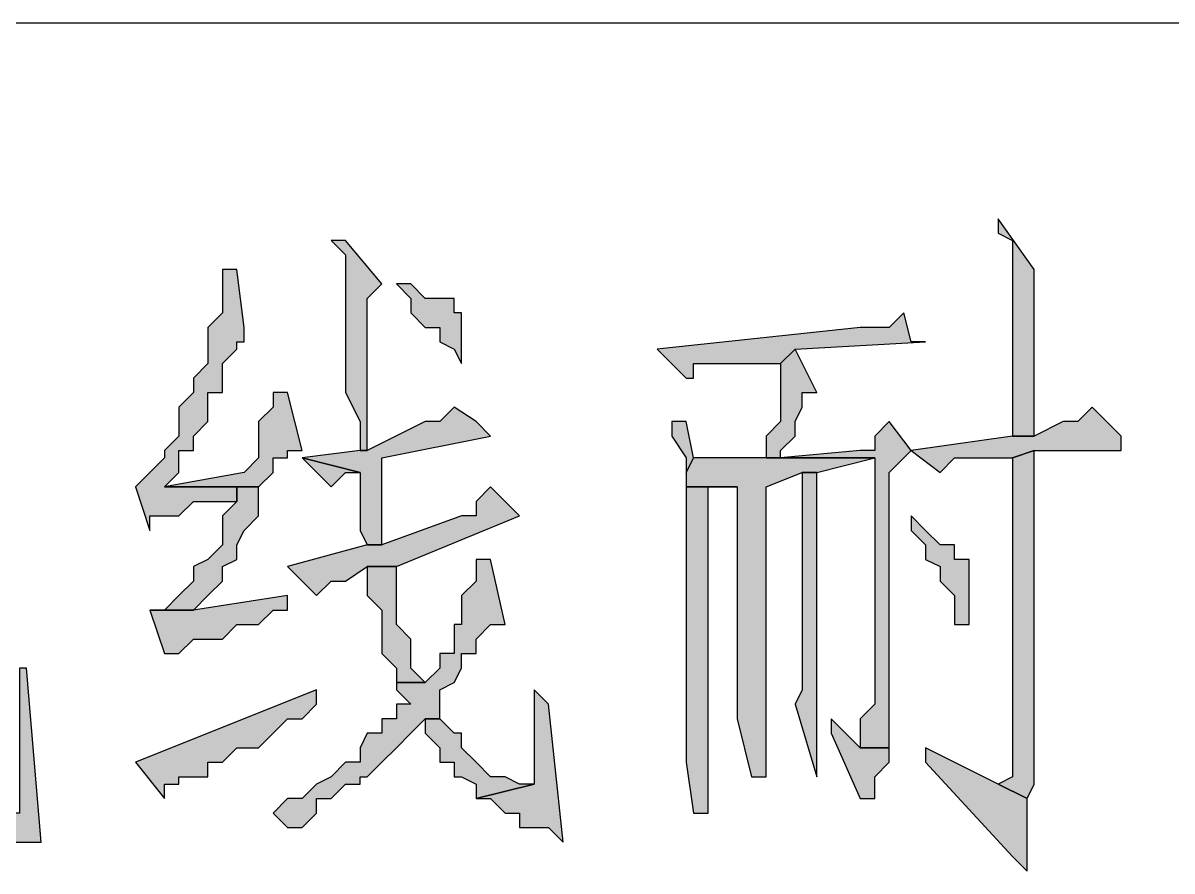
# Model space of a CAD drawing. Extents: x 457 to 4918, y -67 to 391.
# Drawn here: x 3611.43 to 3618.59, y 94.66 to 99.94 of the extents above; entities that cross this region are included whole.
import ezdxf

# ---------------------------------------------------------------- set-up
doc = ezdxf.new("R2010")
doc.units = 0
doc.header["$LTSCALE"] = 40
doc.header["$MEASUREMENT"] = 0
doc.layers.add('at_Entity', color=7, linetype='CONTINUOUS')
doc.layers.add('at_Solid', color=7, linetype='CONTINUOUS')

msp = doc.modelspace()

# ---------------------------------------------------------------- hatches: boundary and pattern name
at = {"layer": 'at_Solid'}
for points in [[(3617.51, 98.7234), (3617.51, 98.633), (3617.6004, 98.5878), (3617.6004, 97.3674), (3617.736, 97.3674), (3617.736, 98.407)], [(3613.4418, 98.5878), (3613.3514, 98.5878), (3613.4418, 98.4974), (3613.4418, 97.6386), (3613.5322, 97.4578), (3613.5322, 97.277), (3613.5774, 97.277), (3613.5774, 98.2262), (3613.6679, 98.3166)], [(3612.7638, 98.407), (3612.6734, 98.407), (3612.6734, 98.3166), (3612.6734, 98.1358), (3612.583, 98.0454), (3612.583, 97.8194), (3612.4926, 97.729), (3612.4926, 97.6386), (3612.4022, 97.5482), (3612.4022, 97.3674), (3612.3118, 97.277), (3612.3118, 97.2318), (3612.2214, 97.1414), (3612.131, 97.0509), (3612.2214, 96.7797), (3612.2214, 96.8701), (3612.3118, 96.8701), (3612.4022, 96.8701), (3612.4926, 96.9605), (3612.7638, 96.9605), (3612.7638, 97.0509), (3612.8994, 97.0509), (3612.3118, 97.0509), (3612.4022, 97.1414), (3612.4022, 97.277), (3612.4926, 97.277), (3612.4926, 97.3674), (3612.583, 97.4578), (3612.583, 97.6386), (3612.6734, 97.6386), (3612.6734, 97.8194), (3612.7638, 97.9098), (3612.7638, 97.955), (3612.809, 97.955), (3612.809, 98.0454)], [(3613.7583, 98.3166), (3613.8487, 98.2262), (3613.8487, 98.1358), (3613.9391, 98.0454), (3614.0295, 98.0454), (3614.0295, 97.955), (3614.1199, 97.9098), (3614.1651, 97.8194), (3614.1651, 98.1358), (3614.1199, 98.1358), (3614.1199, 98.2262), (3614.0295, 98.2262), (3613.9391, 98.2262), (3613.8487, 98.3166)], [(3616.9224, 98.1358), (3616.832, 98.0454), (3616.6512, 98.0454), (3615.3855, 97.9098), (3615.5663, 97.729), (3615.6115, 97.729), (3615.6115, 97.8194), (3616.1539, 97.8194), (3616.2443, 97.9098), (3617.058, 97.955), (3616.9676, 97.955)], [(3616.2443, 97.9098), (3616.1539, 97.8194), (3616.1539, 97.4578), (3616.0635, 97.3674), (3616.0635, 97.2318), (3616.1539, 97.2318), (3616.1539, 97.277), (3616.2443, 97.3674), (3616.2443, 97.4578), (3616.2895, 97.5482), (3616.2895, 97.6386), (3616.3799, 97.6386)], [(3613.0802, 97.6386), (3612.9898, 97.6386), (3612.9898, 97.5482), (3612.8994, 97.4578), (3612.8994, 97.2318), (3612.809, 97.1414), (3612.3118, 97.0509), (3612.8994, 97.0509), (3612.9898, 97.1414), (3612.9898, 97.2318), (3613.0802, 97.2318), (3613.0802, 97.277), (3613.1706, 97.277)], [(3614.1199, 97.5482), (3614.0295, 97.4578), (3613.9391, 97.4578), (3613.5774, 97.277), (3613.5322, 97.277), (3613.1706, 97.2318), (3613.5322, 97.1414), (3613.5322, 96.7797), (3613.5774, 96.6893), (3613.6679, 96.6893), (3613.6679, 96.7797), (3613.6679, 97.2318), (3614.3459, 97.3674), (3614.2555, 97.4578)], [(3618.0976, 97.5482), (3618.0072, 97.4578), (3617.9168, 97.4578), (3617.736, 97.3674), (3617.6004, 97.3674), (3616.9676, 97.277), (3617.1484, 97.1414), (3617.2388, 97.2318), (3617.6004, 97.2318), (3617.736, 97.277), (3618.2784, 97.277), (3618.2784, 97.3674)], [(3615.5663, 97.4578), (3615.4759, 97.4578), (3615.4759, 97.3674), (3615.5663, 97.2318), (3615.5663, 97.1414), (3615.6115, 97.2318)], [(3616.832, 97.4578), (3616.7416, 97.3674), (3616.7416, 97.277), (3616.6512, 97.277), (3616.1539, 97.2318), (3616.0635, 97.2318), (3616.7416, 97.2318), (3616.7416, 95.6949), (3616.6512, 95.6045), (3616.6512, 95.4237), (3616.832, 95.4237), (3616.832, 97.1414), (3616.9224, 97.2318), (3616.9676, 97.277)], [(3613.1706, 97.2318), (3613.3514, 97.0509), (3613.4418, 97.1414), (3613.5322, 97.1414)], [(3616.0635, 97.2318), (3615.6115, 97.2318), (3615.5663, 97.1414), (3615.5663, 97.0509), (3615.8827, 97.0509), (3615.8827, 95.6045), (3615.9731, 95.2429), (3616.0635, 95.2429), (3616.0635, 97.0509), (3616.2895, 97.1414), (3616.3799, 97.1414), (3616.7416, 97.2318)], [(3617.736, 97.277), (3617.6004, 97.2318), (3617.6004, 95.2429), (3617.51, 95.1977), (3617.6908, 95.1073), (3617.736, 95.1977)], [(3616.3799, 97.1414), (3616.2895, 97.1414), (3616.2895, 96.9605), (3616.2895, 95.7853), (3616.2443, 95.6949), (3616.3799, 95.2429)], [(3612.8994, 97.0509), (3612.7638, 97.0509), (3612.7638, 96.9605), (3612.6734, 96.8701), (3612.6734, 96.6893), (3612.583, 96.5989), (3612.4926, 96.5537), (3612.4926, 96.4633), (3612.4022, 96.3729), (3612.3118, 96.2825), (3612.2214, 96.2825), (3612.4926, 96.2825), (3612.583, 96.3729), (3612.6734, 96.4633), (3612.6734, 96.5537), (3612.7638, 96.5989), (3612.7638, 96.6893), (3612.809, 96.7797), (3612.8994, 96.8701)], [(3614.3459, 97.0509), (3614.2555, 96.9605), (3614.2555, 96.8701), (3614.1651, 96.8701), (3613.6679, 96.6893), (3613.5774, 96.6893), (3613.0802, 96.5537), (3613.261, 96.3729), (3613.3514, 96.4633), (3613.4418, 96.4633), (3613.5774, 96.5537), (3613.7583, 96.5537), (3614.5267, 96.8701)], [(3615.5663, 97.0509), (3615.5663, 95.3333), (3615.6115, 95.0169), (3615.7019, 95.0169), (3615.7019, 95.1073), (3615.7019, 97.0509), (3615.8827, 97.0509)], [(3616.9676, 96.8701), (3616.9676, 96.7797), (3617.058, 96.6893), (3617.058, 96.5989), (3617.1484, 96.5537), (3617.1484, 96.4633), (3617.2388, 96.3729), (3617.2388, 96.1921), (3617.3292, 96.1921), (3617.3292, 96.5989), (3617.2388, 96.5989), (3617.2388, 96.6893), (3617.1484, 96.6893), (3617.058, 96.7797)], [(3614.3459, 96.5989), (3614.2555, 96.5989), (3614.2555, 96.5537), (3614.2555, 96.4633), (3614.1651, 96.3729), (3614.1651, 96.1921), (3614.1199, 96.1921), (3614.1199, 96.0113), (3614.0295, 96.0113), (3614.0295, 95.9209), (3613.9391, 95.8305), (3613.7583, 95.8305), (3613.7583, 95.7853), (3613.8487, 95.6949), (3613.7583, 95.6949), (3613.7583, 95.6045), (3613.6679, 95.6045), (3613.6679, 95.5141), (3613.5774, 95.5141), (3613.5322, 95.4237), (3613.5322, 95.3333), (3613.4418, 95.3333), (3613.3514, 95.2429), (3613.261, 95.1977), (3613.1706, 95.1073), (3613.0802, 95.1073), (3612.9898, 95.0169), (3613.0802, 94.9265), (3613.1706, 94.9265), (3613.261, 95.0169), (3613.261, 95.1073), (3613.3514, 95.1073), (3613.4418, 95.1977), (3613.5322, 95.1977), (3613.5322, 95.2429), (3613.5774, 95.2429), (3613.6679, 95.3333), (3613.7583, 95.4237), (3613.8487, 95.5141), (3613.9391, 95.6045), (3614.0295, 95.6045), (3614.0295, 95.6949), (3614.0295, 95.7853), (3614.1199, 95.8305), (3614.1651, 95.9209), (3614.1651, 96.0113), (3614.2555, 96.0113), (3614.2555, 96.1017), (3614.3459, 96.1921), (3614.4363, 96.1921)], [(3613.7583, 96.5537), (3613.5774, 96.5537), (3613.5774, 96.4633), (3613.5774, 96.3729), (3613.6679, 96.2825), (3613.6679, 96.0113), (3613.7583, 95.9209), (3613.7583, 95.8305), (3613.9391, 95.8305), (3613.8487, 95.9209), (3613.8487, 96.1017), (3613.7583, 96.1921)], [(3613.0802, 96.3729), (3612.4926, 96.2825), (3612.2214, 96.2825), (3612.3118, 96.0113), (3612.4022, 96.0113), (3612.4926, 96.1017), (3612.6734, 96.1017), (3612.7638, 96.1921), (3612.8994, 96.1921), (3612.9898, 96.2825), (3613.0802, 96.2825)], [(3611.453, 95.9209), (3611.4078, 95.9209), (3611.4078, 95.0169), (3610.0065, 95.0169), (3610.0065, 94.9265), (3610.0969, 94.9265), (3610.0969, 94.8361), (3611.5434, 94.8361)], [(3613.261, 95.7853), (3612.131, 95.3333), (3612.3118, 95.1073), (3612.3118, 95.1977), (3612.4022, 95.1977), (3612.4022, 95.2429), (3612.4926, 95.2429), (3612.583, 95.2429), (3612.583, 95.3333), (3612.6734, 95.3333), (3612.7638, 95.4237), (3612.8994, 95.4237), (3612.9898, 95.5141), (3613.0802, 95.6045), (3613.1706, 95.6045), (3613.261, 95.6949)], [(3614.6171, 95.7853), (3614.6171, 95.1977), (3614.2555, 95.1073), (3614.3459, 95.1073), (3614.4363, 95.0169), (3614.5267, 95.0169), (3614.5267, 94.9265), (3614.7075, 94.9265), (3614.7979, 94.8361), (3614.7075, 95.6949)], [(3614.0295, 95.6045), (3613.9391, 95.6045), (3613.9391, 95.5141), (3614.0295, 95.4237), (3614.0295, 95.3333), (3614.1199, 95.3333), (3614.1199, 95.2429), (3614.1651, 95.2429), (3614.2555, 95.1977), (3614.2555, 95.1073), (3614.6171, 95.1977), (3614.5267, 95.1977), (3614.4363, 95.2429), (3614.3459, 95.2429), (3614.2555, 95.3333), (3614.1651, 95.4237), (3614.1651, 95.5141), (3614.1199, 95.5141)], [(3616.4704, 95.6045), (3616.4704, 95.5141), (3616.6512, 95.1073), (3616.7416, 95.1073), (3616.7416, 95.1977), (3616.7416, 95.2429), (3616.832, 95.3333), (3616.832, 95.4237), (3616.6512, 95.4237)], [(3617.058, 95.4237), (3617.058, 95.3333), (3617.6004, 94.7457), (3617.6908, 94.6553), (3617.6908, 95.1073), (3617.51, 95.1977)]]:
    msp.add_hatch(color=0, dxfattribs=at).paths.add_polyline_path(points)

# ---------------------------------------------------------------- linework, layer by layer
at = {"layer": 'at_Entity', "color": 0, "lineweight": 20}
for p, q in [((3617.51, 98.7234), (3617.51, 98.633)), ((3617.736, 98.407), (3617.51, 98.7234)), ((3613.4418, 98.5878), (3613.3514, 98.5878)), ((3613.3514, 98.5878), (3613.4418, 98.4974)), ((3613.6679, 98.3166), (3613.4418, 98.5878)), ((3617.51, 98.633), (3617.6004, 98.5878)), ((3617.6004, 98.5878), (3617.6004, 97.3674)), ((3613.4418, 98.4974), (3613.4418, 97.6386)), ((3612.7638, 98.407), (3612.6734, 98.407)), ((3612.6734, 98.407), (3612.6734, 98.3166)), ((3612.809, 98.0454), (3612.7638, 98.407)), ((3617.736, 97.3674), (3617.736, 98.407)), ((3612.6734, 98.3166), (3612.6734, 98.1358)), ((3613.5774, 98.2262), (3613.6679, 98.3166)), ((3613.7583, 98.3166), (3613.8487, 98.2262)), ((3613.8487, 98.3166), (3613.7583, 98.3166)), ((3613.9391, 98.2262), (3613.8487, 98.3166)), ((3613.5774, 97.277), (3613.5774, 98.2262)), ((3613.8487, 98.2262), (3613.8487, 98.1358)), ((3614.0295, 98.2262), (3613.9391, 98.2262)), ((3614.1199, 98.2262), (3614.0295, 98.2262)), ((3614.1199, 98.1358), (3614.1199, 98.2262)), ((3612.6734, 98.1358), (3612.583, 98.0454)), ((3613.8487, 98.1358), (3613.9391, 98.0454)), ((3614.1651, 98.1358), (3614.1199, 98.1358)), ((3614.1651, 97.8194), (3614.1651, 98.1358)), ((3616.9224, 98.1358), (3616.832, 98.0454)), ((3616.9676, 97.955), (3616.9224, 98.1358)), ((3612.583, 98.0454), (3612.583, 97.8194)), ((3612.809, 97.955), (3612.809, 98.0454)), ((3613.9391, 98.0454), (3614.0295, 98.0454)), ((3614.0295, 98.0454), (3614.0295, 97.955)), ((3616.6512, 98.0454), (3615.3855, 97.9098)), ((3616.832, 98.0454), (3616.6512, 98.0454)), ((3612.7638, 97.9098), (3612.7638, 97.955)), ((3612.7638, 97.955), (3612.809, 97.955)), ((3614.0295, 97.955), (3614.1199, 97.9098)), ((3616.2443, 97.9098), (3617.058, 97.955)), ((3617.058, 97.955), (3616.9676, 97.955)), ((3612.6734, 97.8194), (3612.7638, 97.9098)), ((3614.1199, 97.9098), (3614.1651, 97.8194)), ((3615.3855, 97.9098), (3615.5663, 97.729)), ((3616.2443, 97.9098), (3616.1539, 97.8194)), ((3616.1539, 97.8194), (3616.2443, 97.9098)), ((3616.3799, 97.6386), (3616.2443, 97.9098)), ((3612.583, 97.8194), (3612.4926, 97.729)), ((3612.6734, 97.6386), (3612.6734, 97.8194)), ((3615.6115, 97.729), (3615.6115, 97.8194)), ((3615.6115, 97.8194), (3616.1539, 97.8194)), ((3616.1539, 97.8194), (3616.1539, 97.4578)), ((3612.4926, 97.729), (3612.4926, 97.6386)), ((3615.5663, 97.729), (3615.6115, 97.729)), ((3612.4926, 97.6386), (3612.4022, 97.5482)), ((3612.583, 97.4578), (3612.583, 97.6386)), ((3612.583, 97.6386), (3612.6734, 97.6386)), ((3613.0802, 97.6386), (3612.9898, 97.6386)), ((3612.9898, 97.6386), (3612.9898, 97.5482)), ((3613.1706, 97.277), (3613.0802, 97.6386)), ((3613.4418, 97.6386), (3613.5322, 97.4578)), ((3616.2895, 97.5482), (3616.2895, 97.6386)), ((3616.2895, 97.6386), (3616.3799, 97.6386)), ((3612.4022, 97.5482), (3612.4022, 97.3674)), ((3612.9898, 97.5482), (3612.8994, 97.4578)), ((3614.1199, 97.5482), (3614.0295, 97.4578)), ((3614.2555, 97.4578), (3614.1199, 97.5482)), ((3616.2443, 97.4578), (3616.2895, 97.5482)), ((3618.0976, 97.5482), (3618.0072, 97.4578)), ((3618.2784, 97.3674), (3618.0976, 97.5482)), ((3612.4926, 97.3674), (3612.583, 97.4578)), ((3612.8994, 97.4578), (3612.8994, 97.2318)), ((3613.5322, 97.4578), (3613.5322, 97.277)), ((3613.9391, 97.4578), (3613.5774, 97.277)), ((3614.0295, 97.4578), (3613.9391, 97.4578)), ((3614.3459, 97.3674), (3614.2555, 97.4578)), ((3615.5663, 97.4578), (3615.4759, 97.4578)), ((3615.4759, 97.4578), (3615.4759, 97.3674)), ((3615.6115, 97.2318), (3615.5663, 97.4578)), ((3616.1539, 97.4578), (3616.0635, 97.3674)), ((3616.2443, 97.3674), (3616.2443, 97.4578)), ((3616.832, 97.4578), (3616.7416, 97.3674)), ((3616.9676, 97.277), (3616.832, 97.4578)), ((3617.9168, 97.4578), (3617.736, 97.3674)), ((3618.0072, 97.4578), (3617.9168, 97.4578)), ((3612.4022, 97.3674), (3612.3118, 97.277)), ((3612.4926, 97.277), (3612.4926, 97.3674)), ((3613.6679, 97.2318), (3614.3459, 97.3674)), ((3615.4759, 97.3674), (3615.5663, 97.2318)), ((3616.0635, 97.3674), (3616.0635, 97.2318)), ((3616.1539, 97.277), (3616.2443, 97.3674)), ((3616.7416, 97.3674), (3616.7416, 97.277)), ((3617.6004, 97.3674), (3616.9676, 97.277)), ((3617.736, 97.3674), (3617.6004, 97.3674)), ((3617.6004, 97.3674), (3617.736, 97.3674)), ((3618.2784, 97.277), (3618.2784, 97.3674)), ((3612.3118, 97.2318), (3612.2214, 97.1414)), ((3612.3118, 97.277), (3612.3118, 97.2318)), ((3612.4022, 97.1414), (3612.4022, 97.277)), ((3612.4022, 97.277), (3612.4926, 97.277)), ((3612.8994, 97.2318), (3612.809, 97.1414)), ((3612.9898, 97.1414), (3612.9898, 97.2318)), ((3612.9898, 97.2318), (3613.0802, 97.2318)), ((3613.0802, 97.2318), (3613.0802, 97.277)), ((3613.0802, 97.277), (3613.1706, 97.277)), ((3613.5322, 97.277), (3613.1706, 97.2318)), ((3613.1706, 97.2318), (3613.3514, 97.0509)), ((3613.5322, 97.1414), (3613.1706, 97.2318)), ((3613.1706, 97.2318), (3613.5322, 97.1414)), ((3613.5774, 97.277), (3613.5322, 97.277)), ((3613.5322, 97.277), (3613.5774, 97.277)), ((3613.6679, 96.7797), (3613.6679, 97.2318)), ((3615.6115, 97.2318), (3615.5663, 97.1414)), ((3615.5663, 97.2318), (3615.5663, 97.1414)), ((3615.5663, 97.1414), (3615.6115, 97.2318)), ((3616.0635, 97.2318), (3615.6115, 97.2318)), ((3616.7416, 97.2318), (3616.0635, 97.2318)), ((3616.1539, 97.2318), (3616.0635, 97.2318)), ((3616.0635, 97.2318), (3616.7416, 97.2318)), ((3616.0635, 97.2318), (3616.1539, 97.2318)), ((3616.6512, 97.277), (3616.1539, 97.2318)), ((3616.1539, 97.2318), (3616.1539, 97.277)), ((3616.3799, 97.1414), (3616.7416, 97.2318)), ((3616.7416, 97.277), (3616.6512, 97.277)), ((3616.7416, 97.2318), (3616.7416, 95.6949)), ((3616.832, 97.1414), (3616.9224, 97.2318)), ((3616.9224, 97.2318), (3616.9676, 97.277)), ((3616.9676, 97.277), (3617.1484, 97.1414)), ((3617.1484, 97.1414), (3617.2388, 97.2318)), ((3617.2388, 97.2318), (3617.6004, 97.2318)), ((3617.736, 97.277), (3617.6004, 97.2318)), ((3617.6004, 97.2318), (3617.736, 97.277)), ((3617.6004, 97.2318), (3617.6004, 95.2429)), ((3617.736, 95.1977), (3617.736, 97.277)), ((3617.736, 97.277), (3618.2784, 97.277)), ((3612.2214, 97.1414), (3612.131, 97.0509)), ((3612.809, 97.1414), (3612.3118, 97.0509)), ((3612.3118, 97.0509), (3612.4022, 97.1414)), ((3612.8994, 97.0509), (3612.9898, 97.1414)), ((3613.3514, 97.0509), (3613.4418, 97.1414)), ((3613.4418, 97.1414), (3613.5322, 97.1414)), ((3613.5322, 97.1414), (3613.5322, 96.7797)), ((3615.5663, 97.1414), (3615.5663, 97.0509)), ((3616.0635, 97.0509), (3616.2895, 97.1414)), ((3616.3799, 97.1414), (3616.2895, 97.1414)), ((3616.2895, 97.1414), (3616.2895, 96.9605)), ((3616.2895, 97.1414), (3616.3799, 97.1414)), ((3616.3799, 95.2429), (3616.3799, 97.1414)), ((3616.832, 95.4237), (3616.832, 97.1414)), ((3612.131, 97.0509), (3612.2214, 96.7797)), ((3612.3118, 97.0509), (3612.8994, 97.0509)), ((3612.8994, 97.0509), (3612.3118, 97.0509)), ((3612.8994, 97.0509), (3612.7638, 97.0509)), ((3612.7638, 97.0509), (3612.7638, 96.9605)), ((3612.7638, 96.9605), (3612.7638, 97.0509)), ((3612.7638, 97.0509), (3612.8994, 97.0509)), ((3612.8994, 96.8701), (3612.8994, 97.0509)), ((3614.3459, 97.0509), (3614.2555, 96.9605)), ((3614.5267, 96.8701), (3614.3459, 97.0509)), ((3615.5663, 97.0509), (3615.5663, 95.3333)), ((3615.8827, 97.0509), (3615.5663, 97.0509)), ((3615.5663, 97.0509), (3615.8827, 97.0509)), ((3615.7019, 95.1073), (3615.7019, 97.0509)), ((3615.7019, 97.0509), (3615.8827, 97.0509)), ((3615.8827, 97.0509), (3615.8827, 95.6045)), ((3616.0635, 95.2429), (3616.0635, 97.0509)), ((3612.4022, 96.8701), (3612.4926, 96.9605)), ((3612.4926, 96.9605), (3612.7638, 96.9605)), ((3612.7638, 96.9605), (3612.6734, 96.8701)), ((3614.2555, 96.9605), (3614.2555, 96.8701)), ((3616.2895, 96.9605), (3616.2895, 95.7853)), ((3612.2214, 96.7797), (3612.2214, 96.8701)), ((3612.2214, 96.8701), (3612.3118, 96.8701)), ((3612.3118, 96.8701), (3612.4022, 96.8701)), ((3612.6734, 96.8701), (3612.6734, 96.6893)), ((3612.809, 96.7797), (3612.8994, 96.8701)), ((3614.1651, 96.8701), (3613.6679, 96.6893)), ((3613.7583, 96.5537), (3614.5267, 96.8701)), ((3614.2555, 96.8701), (3614.1651, 96.8701)), ((3616.9676, 96.8701), (3616.9676, 96.7797)), ((3617.058, 96.7797), (3616.9676, 96.8701)), ((3612.7638, 96.6893), (3612.809, 96.7797)), ((3613.5322, 96.7797), (3613.5774, 96.6893)), ((3613.6679, 96.6893), (3613.6679, 96.7797)), ((3616.9676, 96.7797), (3617.058, 96.6893)), ((3617.1484, 96.6893), (3617.058, 96.7797)), ((3612.6734, 96.6893), (3612.583, 96.5989)), ((3612.7638, 96.5989), (3612.7638, 96.6893)), ((3613.5774, 96.6893), (3613.0802, 96.5537)), ((3613.6679, 96.6893), (3613.5774, 96.6893)), ((3613.5774, 96.6893), (3613.6679, 96.6893)), ((3617.058, 96.6893), (3617.058, 96.5989)), ((3617.2388, 96.6893), (3617.1484, 96.6893)), ((3617.2388, 96.5989), (3617.2388, 96.6893)), ((3612.583, 96.5989), (3612.4926, 96.5537)), ((3612.6734, 96.5537), (3612.7638, 96.5989)), ((3614.3459, 96.5989), (3614.2555, 96.5989)), ((3614.2555, 96.5989), (3614.2555, 96.5537)), ((3614.4363, 96.1921), (3614.3459, 96.5989)), ((3617.058, 96.5989), (3617.1484, 96.5537)), ((3617.3292, 96.5989), (3617.2388, 96.5989)), ((3617.3292, 96.1921), (3617.3292, 96.5989)), ((3612.4926, 96.5537), (3612.4926, 96.4633)), ((3612.6734, 96.4633), (3612.6734, 96.5537)), ((3613.0802, 96.5537), (3613.261, 96.3729)), ((3613.4418, 96.4633), (3613.5774, 96.5537)), ((3613.7583, 96.5537), (3613.5774, 96.5537)), ((3613.5774, 96.5537), (3613.5774, 96.4633)), ((3613.5774, 96.5537), (3613.7583, 96.5537)), ((3613.7583, 96.1921), (3613.7583, 96.5537)), ((3614.2555, 96.5537), (3614.2555, 96.4633)), ((3617.1484, 96.5537), (3617.1484, 96.4633)), ((3612.4926, 96.4633), (3612.4022, 96.3729)), ((3612.583, 96.3729), (3612.6734, 96.4633)), ((3613.261, 96.3729), (3613.3514, 96.4633)), ((3613.3514, 96.4633), (3613.4418, 96.4633)), ((3613.5774, 96.4633), (3613.5774, 96.3729)), ((3614.2555, 96.4633), (3614.1651, 96.3729)), ((3617.1484, 96.4633), (3617.2388, 96.3729)), ((3612.4022, 96.3729), (3612.3118, 96.2825)), ((3613.0802, 96.3729), (3612.4926, 96.2825)), ((3612.4926, 96.2825), (3612.583, 96.3729)), ((3613.0802, 96.2825), (3613.0802, 96.3729)), ((3613.5774, 96.3729), (3613.6679, 96.2825)), ((3614.1651, 96.3729), (3614.1651, 96.1921)), ((3617.2388, 96.3729), (3617.2388, 96.1921)), ((3612.4926, 96.2825), (3612.2214, 96.2825)), ((3612.2214, 96.2825), (3612.3118, 96.0113)), ((3612.3118, 96.2825), (3612.2214, 96.2825)), ((3612.2214, 96.2825), (3612.4926, 96.2825)), ((3612.8994, 96.1921), (3612.9898, 96.2825)), ((3612.9898, 96.2825), (3613.0802, 96.2825)), ((3613.6679, 96.2825), (3613.6679, 96.0113)), ((3612.6734, 96.1017), (3612.7638, 96.1921)), ((3612.7638, 96.1921), (3612.8994, 96.1921)), ((3613.8487, 96.1017), (3613.7583, 96.1921)), ((3614.1651, 96.1921), (3614.1199, 96.1921)), ((3614.1199, 96.1921), (3614.1199, 96.0113)), ((3614.2555, 96.1017), (3614.3459, 96.1921)), ((3614.3459, 96.1921), (3614.4363, 96.1921)), ((3617.2388, 96.1921), (3617.3292, 96.1921)), ((3612.4022, 96.0113), (3612.4926, 96.1017)), ((3612.4926, 96.1017), (3612.6734, 96.1017)), ((3613.8487, 95.9209), (3613.8487, 96.1017)), ((3614.2555, 96.0113), (3614.2555, 96.1017)), ((3612.3118, 96.0113), (3612.4022, 96.0113)), ((3613.6679, 96.0113), (3613.7583, 95.9209)), ((3614.1199, 96.0113), (3614.0295, 96.0113)), ((3614.0295, 96.0113), (3614.0295, 95.9209)), ((3614.1651, 95.9209), (3614.1651, 96.0113)), ((3614.1651, 96.0113), (3614.2555, 96.0113)), ((3611.453, 95.9209), (3611.4078, 95.9209)), ((3611.5434, 94.8361), (3611.453, 95.9209)), ((3613.7583, 95.9209), (3613.7583, 95.8305)), ((3613.9391, 95.8305), (3613.8487, 95.9209)), ((3614.0295, 95.9209), (3613.9391, 95.8305)), ((3614.1199, 95.8305), (3614.1651, 95.9209)), ((3613.7583, 95.8305), (3613.9391, 95.8305)), ((3613.9391, 95.8305), (3613.7583, 95.8305)), ((3613.7583, 95.8305), (3613.7583, 95.7853)), ((3614.0295, 95.7853), (3614.1199, 95.8305)), ((3613.261, 95.7853), (3612.131, 95.3333)), ((3613.261, 95.6949), (3613.261, 95.7853)), ((3613.7583, 95.7853), (3613.8487, 95.6949)), ((3614.0295, 95.6949), (3614.0295, 95.7853)), ((3614.6171, 95.7853), (3614.6171, 95.1977)), ((3614.7075, 95.6949), (3614.6171, 95.7853)), ((3616.2895, 95.7853), (3616.2443, 95.6949)), ((3613.1706, 95.6045), (3613.261, 95.6949)), ((3613.8487, 95.6949), (3613.7583, 95.6949)), ((3613.7583, 95.6949), (3613.7583, 95.6045)), ((3614.0295, 95.6045), (3614.0295, 95.6949)), ((3614.7979, 94.8361), (3614.7075, 95.6949)), ((3616.2443, 95.6949), (3616.3799, 95.2429)), ((3616.7416, 95.6949), (3616.6512, 95.6045)), ((3612.9898, 95.5141), (3613.0802, 95.6045)), ((3613.0802, 95.6045), (3613.1706, 95.6045)), ((3613.7583, 95.6045), (3613.6679, 95.6045)), ((3613.6679, 95.6045), (3613.6679, 95.5141)), ((3613.8487, 95.5141), (3613.9391, 95.6045)), ((3614.0295, 95.6045), (3613.9391, 95.6045)), ((3613.9391, 95.6045), (3613.9391, 95.5141)), ((3613.9391, 95.6045), (3614.0295, 95.6045)), ((3614.1199, 95.5141), (3614.0295, 95.6045)), ((3615.8827, 95.6045), (3615.9731, 95.2429)), ((3616.4704, 95.6045), (3616.4704, 95.5141)), ((3616.6512, 95.4237), (3616.4704, 95.6045)), ((3616.6512, 95.6045), (3616.6512, 95.4237)), ((3612.8994, 95.4237), (3612.9898, 95.5141)), ((3613.5774, 95.5141), (3613.5322, 95.4237)), ((3613.6679, 95.5141), (3613.5774, 95.5141)), ((3613.7583, 95.4237), (3613.8487, 95.5141)), ((3613.9391, 95.5141), (3614.0295, 95.4237)), ((3614.1651, 95.5141), (3614.1199, 95.5141)), ((3614.1651, 95.4237), (3614.1651, 95.5141)), ((3616.4704, 95.5141), (3616.6512, 95.1073)), ((3612.6734, 95.3333), (3612.7638, 95.4237)), ((3612.7638, 95.4237), (3612.8994, 95.4237)), ((3613.5322, 95.4237), (3613.5322, 95.3333)), ((3613.6679, 95.3333), (3613.7583, 95.4237)), ((3614.0295, 95.4237), (3614.0295, 95.3333)), ((3614.2555, 95.3333), (3614.1651, 95.4237)), ((3616.832, 95.4237), (3616.6512, 95.4237)), ((3616.6512, 95.4237), (3616.832, 95.4237)), ((3616.832, 95.3333), (3616.832, 95.4237)), ((3617.058, 95.4237), (3617.058, 95.3333)), ((3617.51, 95.1977), (3617.058, 95.4237)), ((3612.131, 95.3333), (3612.3118, 95.1073)), ((3612.583, 95.2429), (3612.583, 95.3333)), ((3612.583, 95.3333), (3612.6734, 95.3333)), ((3613.4418, 95.3333), (3613.3514, 95.2429)), ((3613.5322, 95.3333), (3613.4418, 95.3333)), ((3613.5774, 95.2429), (3613.6679, 95.3333)), ((3614.0295, 95.3333), (3614.1199, 95.3333)), ((3614.1199, 95.3333), (3614.1199, 95.2429)), ((3614.3459, 95.2429), (3614.2555, 95.3333)), ((3615.5663, 95.3333), (3615.6115, 95.0169)), ((3616.7416, 95.2429), (3616.832, 95.3333)), ((3617.058, 95.3333), (3617.6004, 94.7457)), ((3612.4022, 95.1977), (3612.4022, 95.2429)), ((3612.4022, 95.2429), (3612.4926, 95.2429)), ((3612.4926, 95.2429), (3612.583, 95.2429)), ((3613.3514, 95.2429), (3613.261, 95.1977)), ((3613.5322, 95.1977), (3613.5322, 95.2429)), ((3613.5322, 95.2429), (3613.5774, 95.2429)), ((3614.1199, 95.2429), (3614.1651, 95.2429)), ((3614.1651, 95.2429), (3614.2555, 95.1977)), ((3614.4363, 95.2429), (3614.3459, 95.2429)), ((3614.5267, 95.1977), (3614.4363, 95.2429)), ((3615.9731, 95.2429), (3616.0635, 95.2429)), ((3616.7416, 95.1977), (3616.7416, 95.2429)), ((3617.6004, 95.2429), (3617.51, 95.1977)), ((3612.3118, 95.1073), (3612.3118, 95.1977)), ((3612.3118, 95.1977), (3612.4022, 95.1977)), ((3613.261, 95.1977), (3613.1706, 95.1073)), ((3613.3514, 95.1073), (3613.4418, 95.1977)), ((3613.4418, 95.1977), (3613.5322, 95.1977)), ((3614.2555, 95.1977), (3614.2555, 95.1073)), ((3614.2555, 95.1073), (3614.6171, 95.1977)), ((3614.6171, 95.1977), (3614.2555, 95.1073)), ((3614.6171, 95.1977), (3614.5267, 95.1977)), ((3616.7416, 95.1073), (3616.7416, 95.1977)), ((3617.6908, 95.1073), (3617.51, 95.1977)), ((3617.51, 95.1977), (3617.6908, 95.1073)), ((3617.6908, 95.1073), (3617.736, 95.1977)), ((3613.0802, 95.1073), (3612.9898, 95.0169)), ((3613.1706, 95.1073), (3613.0802, 95.1073)), ((3613.261, 95.0169), (3613.261, 95.1073)), ((3613.261, 95.1073), (3613.3514, 95.1073)), ((3614.2555, 95.1073), (3614.3459, 95.1073)), ((3614.3459, 95.1073), (3614.4363, 95.0169)), ((3615.7019, 95.0169), (3615.7019, 95.1073)), ((3616.6512, 95.1073), (3616.7416, 95.1073)), ((3617.6908, 94.6553), (3617.6908, 95.1073)), ((3612.9898, 95.0169), (3613.0802, 94.9265)), ((3613.1706, 94.9265), (3613.261, 95.0169)), ((3614.4363, 95.0169), (3614.5267, 95.0169)), ((3614.5267, 95.0169), (3614.5267, 94.9265)), ((3615.6115, 95.0169), (3615.7019, 95.0169)), ((3613.0802, 94.9265), (3613.1706, 94.9265)), ((3614.5267, 94.9265), (3614.7075, 94.9265)), ((3614.7075, 94.9265), (3614.7979, 94.8361)), ((3610.0969, 94.8361), (3611.5434, 94.8361)), ((3617.6004, 94.7457), (3617.6908, 94.6553))]:
    msp.add_line(p, q, dxfattribs=at)
at = {"layer": 'at_Entity', "color": 0}
for points in [[(3487.1938, 99.9439), (3634.2346, 99.9439)], [(3617.51, 98.7234), (3617.51, 98.633), (3617.6004, 98.5878), (3617.6004, 97.3674), (3617.736, 97.3674), (3617.736, 98.407), (3617.51, 98.7234), (3617.51, 98.7234), (3617.51, 98.7234)], [(3613.4418, 98.5878), (3613.3514, 98.5878), (3613.4418, 98.4974), (3613.4418, 97.6386), (3613.5322, 97.4578), (3613.5322, 97.277), (3613.5774, 97.277), (3613.5774, 98.2262), (3613.6679, 98.3166), (3613.4418, 98.5878), (3613.4418, 98.5878), (3613.4418, 98.5878)], [(3612.7638, 98.407), (3612.6734, 98.407), (3612.6734, 98.3166), (3612.6734, 98.1358), (3612.583, 98.0454), (3612.583, 97.8194), (3612.4926, 97.729), (3612.4926, 97.6386), (3612.4022, 97.5482), (3612.4022, 97.3674), (3612.3118, 97.277), (3612.3118, 97.2318), (3612.2214, 97.1414), (3612.131, 97.0509), (3612.2214, 96.7797), (3612.2214, 96.8701), (3612.3118, 96.8701), (3612.4022, 96.8701), (3612.4926, 96.9605), (3612.7638, 96.9605), (3612.7638, 97.0509), (3612.8994, 97.0509), (3612.3118, 97.0509), (3612.4022, 97.1414), (3612.4022, 97.277), (3612.4926, 97.277), (3612.4926, 97.3674), (3612.583, 97.4578), (3612.583, 97.6386), (3612.6734, 97.6386), (3612.6734, 97.8194), (3612.7638, 97.9098), (3612.7638, 97.955), (3612.809, 97.955), (3612.809, 98.0454), (3612.7638, 98.407), (3612.7638, 98.407), (3612.7638, 98.407)], [(3613.7583, 98.3166), (3613.8487, 98.2262), (3613.8487, 98.1358), (3613.9391, 98.0454), (3614.0295, 98.0454), (3614.0295, 97.955), (3614.1199, 97.9098), (3614.1651, 97.8194), (3614.1651, 98.1358), (3614.1199, 98.1358), (3614.1199, 98.2262), (3614.0295, 98.2262), (3613.9391, 98.2262), (3613.8487, 98.3166), (3613.7583, 98.3166), (3613.7583, 98.3166)], [(3616.9224, 98.1358), (3616.832, 98.0454), (3616.6512, 98.0454), (3615.3855, 97.9098), (3615.5663, 97.729), (3615.6115, 97.729), (3615.6115, 97.8194), (3616.1539, 97.8194), (3616.2443, 97.9098), (3617.058, 97.955), (3616.9676, 97.955), (3616.9224, 98.1358), (3616.9224, 98.1358), (3616.9224, 98.1358)], [(3616.2443, 97.9098), (3616.1539, 97.8194), (3616.1539, 97.4578), (3616.0635, 97.3674), (3616.0635, 97.2318), (3616.1539, 97.2318), (3616.1539, 97.277), (3616.2443, 97.3674), (3616.2443, 97.4578), (3616.2895, 97.5482), (3616.2895, 97.6386), (3616.3799, 97.6386), (3616.2443, 97.9098), (3616.2443, 97.9098), (3616.2443, 97.9098)], [(3613.0802, 97.6386), (3612.9898, 97.6386), (3612.9898, 97.5482), (3612.8994, 97.4578), (3612.8994, 97.2318), (3612.809, 97.1414), (3612.3118, 97.0509), (3612.8994, 97.0509), (3612.9898, 97.1414), (3612.9898, 97.2318), (3613.0802, 97.2318), (3613.0802, 97.277), (3613.1706, 97.277), (3613.0802, 97.6386), (3613.0802, 97.6386), (3613.0802, 97.6386)], [(3614.1199, 97.5482), (3614.0295, 97.4578), (3613.9391, 97.4578), (3613.5774, 97.277), (3613.5322, 97.277), (3613.1706, 97.2318), (3613.5322, 97.1414), (3613.5322, 96.7797), (3613.5774, 96.6893), (3613.6679, 96.6893), (3613.6679, 96.7797), (3613.6679, 97.2318), (3614.3459, 97.3674), (3614.2555, 97.4578), (3614.1199, 97.5482), (3614.1199, 97.5482), (3614.1199, 97.5482)], [(3618.0976, 97.5482), (3618.0072, 97.4578), (3617.9168, 97.4578), (3617.736, 97.3674), (3617.6004, 97.3674), (3616.9676, 97.277), (3617.1484, 97.1414), (3617.2388, 97.2318), (3617.6004, 97.2318), (3617.736, 97.277), (3618.2784, 97.277), (3618.2784, 97.3674), (3618.0976, 97.5482), (3618.0976, 97.5482), (3618.0976, 97.5482)], [(3615.5663, 97.4578), (3615.4759, 97.4578), (3615.4759, 97.3674), (3615.5663, 97.2318), (3615.5663, 97.1414), (3615.6115, 97.2318), (3615.5663, 97.4578), (3615.5663, 97.4578), (3615.5663, 97.4578)], [(3616.832, 97.4578), (3616.7416, 97.3674), (3616.7416, 97.277), (3616.6512, 97.277), (3616.1539, 97.2318), (3616.0635, 97.2318), (3616.7416, 97.2318), (3616.7416, 95.6949), (3616.6512, 95.6045), (3616.6512, 95.4237), (3616.832, 95.4237), (3616.832, 97.1414), (3616.9224, 97.2318), (3616.9676, 97.277), (3616.832, 97.4578), (3616.832, 97.4578), (3616.832, 97.4578)], [(3613.1706, 97.2318), (3613.3514, 97.0509), (3613.4418, 97.1414), (3613.5322, 97.1414), (3613.1706, 97.2318), (3613.1706, 97.2318), (3613.1706, 97.2318)], [(3616.0635, 97.2318), (3615.6115, 97.2318), (3615.5663, 97.1414), (3615.5663, 97.0509), (3615.8827, 97.0509), (3615.8827, 95.6045), (3615.9731, 95.2429), (3616.0635, 95.2429), (3616.0635, 97.0509), (3616.2895, 97.1414), (3616.3799, 97.1414), (3616.7416, 97.2318), (3616.0635, 97.2318), (3616.0635, 97.2318)], [(3617.736, 97.277), (3617.6004, 97.2318), (3617.6004, 95.2429), (3617.51, 95.1977), (3617.6908, 95.1073), (3617.736, 95.1977), (3617.736, 97.277), (3617.736, 97.277)], [(3616.3799, 97.1414), (3616.2895, 97.1414), (3616.2895, 96.9605), (3616.2895, 95.7853), (3616.2443, 95.6949), (3616.3799, 95.2429), (3616.3799, 97.1414), (3616.3799, 97.1414)], [(3612.8994, 97.0509), (3612.7638, 97.0509), (3612.7638, 96.9605), (3612.6734, 96.8701), (3612.6734, 96.6893), (3612.583, 96.5989), (3612.4926, 96.5537), (3612.4926, 96.4633), (3612.4022, 96.3729), (3612.3118, 96.2825), (3612.2214, 96.2825), (3612.4926, 96.2825), (3612.583, 96.3729), (3612.6734, 96.4633), (3612.6734, 96.5537), (3612.7638, 96.5989), (3612.7638, 96.6893), (3612.809, 96.7797), (3612.8994, 96.8701), (3612.8994, 97.0509), (3612.8994, 97.0509)], [(3614.3459, 97.0509), (3614.2555, 96.9605), (3614.2555, 96.8701), (3614.1651, 96.8701), (3613.6679, 96.6893), (3613.5774, 96.6893), (3613.0802, 96.5537), (3613.261, 96.3729), (3613.3514, 96.4633), (3613.4418, 96.4633), (3613.5774, 96.5537), (3613.7583, 96.5537), (3614.5267, 96.8701), (3614.3459, 97.0509), (3614.3459, 97.0509), (3614.3459, 97.0509)], [(3615.5663, 97.0509), (3615.5663, 95.3333), (3615.6115, 95.0169), (3615.7019, 95.0169), (3615.7019, 95.1073), (3615.7019, 97.0509), (3615.8827, 97.0509), (3615.5663, 97.0509), (3615.5663, 97.0509)], [(3616.9676, 96.8701), (3616.9676, 96.7797), (3617.058, 96.6893), (3617.058, 96.5989), (3617.1484, 96.5537), (3617.1484, 96.4633), (3617.2388, 96.3729), (3617.2388, 96.1921), (3617.3292, 96.1921), (3617.3292, 96.5989), (3617.2388, 96.5989), (3617.2388, 96.6893), (3617.1484, 96.6893), (3617.058, 96.7797), (3616.9676, 96.8701), (3616.9676, 96.8701), (3616.9676, 96.8701)], [(3614.3459, 96.5989), (3614.2555, 96.5989), (3614.2555, 96.5537), (3614.2555, 96.4633), (3614.1651, 96.3729), (3614.1651, 96.1921), (3614.1199, 96.1921), (3614.1199, 96.0113), (3614.0295, 96.0113), (3614.0295, 95.9209), (3613.9391, 95.8305), (3613.7583, 95.8305), (3613.7583, 95.7853), (3613.8487, 95.6949), (3613.7583, 95.6949), (3613.7583, 95.6045), (3613.6679, 95.6045), (3613.6679, 95.5141), (3613.5774, 95.5141), (3613.5322, 95.4237), (3613.5322, 95.3333), (3613.4418, 95.3333), (3613.3514, 95.2429), (3613.261, 95.1977), (3613.1706, 95.1073), (3613.0802, 95.1073), (3612.9898, 95.0169), (3613.0802, 94.9265), (3613.1706, 94.9265), (3613.261, 95.0169), (3613.261, 95.1073), (3613.3514, 95.1073), (3613.4418, 95.1977), (3613.5322, 95.1977), (3613.5322, 95.2429), (3613.5774, 95.2429), (3613.6679, 95.3333), (3613.7583, 95.4237), (3613.8487, 95.5141), (3613.9391, 95.6045), (3614.0295, 95.6045), (3614.0295, 95.6949), (3614.0295, 95.7853), (3614.1199, 95.8305), (3614.1651, 95.9209), (3614.1651, 96.0113), (3614.2555, 96.0113), (3614.2555, 96.1017), (3614.3459, 96.1921), (3614.4363, 96.1921), (3614.3459, 96.5989), (3614.3459, 96.5989), (3614.3459, 96.5989)], [(3613.7583, 96.5537), (3613.5774, 96.5537), (3613.5774, 96.4633), (3613.5774, 96.3729), (3613.6679, 96.2825), (3613.6679, 96.0113), (3613.7583, 95.9209), (3613.7583, 95.8305), (3613.9391, 95.8305), (3613.8487, 95.9209), (3613.8487, 96.1017), (3613.7583, 96.1921), (3613.7583, 96.5537), (3613.7583, 96.5537)], [(3613.0802, 96.3729), (3612.4926, 96.2825), (3612.2214, 96.2825), (3612.3118, 96.0113), (3612.4022, 96.0113), (3612.4926, 96.1017), (3612.6734, 96.1017), (3612.7638, 96.1921), (3612.8994, 96.1921), (3612.9898, 96.2825), (3613.0802, 96.2825), (3613.0802, 96.3729), (3613.0802, 96.3729), (3613.0802, 96.3729)], [(3611.453, 95.9209), (3611.4078, 95.9209), (3611.4078, 95.0169), (3610.0065, 95.0169), (3610.0065, 94.9265), (3610.0969, 94.9265), (3610.0969, 94.8361), (3611.5434, 94.8361), (3611.453, 95.9209), (3611.453, 95.9209), (3611.453, 95.9209)], [(3613.261, 95.7853), (3612.131, 95.3333), (3612.3118, 95.1073), (3612.3118, 95.1977), (3612.4022, 95.1977), (3612.4022, 95.2429), (3612.4926, 95.2429), (3612.583, 95.2429), (3612.583, 95.3333), (3612.6734, 95.3333), (3612.7638, 95.4237), (3612.8994, 95.4237), (3612.9898, 95.5141), (3613.0802, 95.6045), (3613.1706, 95.6045), (3613.261, 95.6949), (3613.261, 95.7853), (3613.261, 95.7853)], [(3614.6171, 95.7853), (3614.6171, 95.1977), (3614.2555, 95.1073), (3614.3459, 95.1073), (3614.4363, 95.0169), (3614.5267, 95.0169), (3614.5267, 94.9265), (3614.7075, 94.9265), (3614.7979, 94.8361), (3614.7075, 95.6949), (3614.6171, 95.7853), (3614.6171, 95.7853), (3614.6171, 95.7853)], [(3614.0295, 95.6045), (3613.9391, 95.6045), (3613.9391, 95.5141), (3614.0295, 95.4237), (3614.0295, 95.3333), (3614.1199, 95.3333), (3614.1199, 95.2429), (3614.1651, 95.2429), (3614.2555, 95.1977), (3614.2555, 95.1073), (3614.6171, 95.1977), (3614.5267, 95.1977), (3614.4363, 95.2429), (3614.3459, 95.2429), (3614.2555, 95.3333), (3614.1651, 95.4237), (3614.1651, 95.5141), (3614.1199, 95.5141), (3614.0295, 95.6045), (3614.0295, 95.6045), (3614.0295, 95.6045)], [(3616.4704, 95.6045), (3616.4704, 95.5141), (3616.6512, 95.1073), (3616.7416, 95.1073), (3616.7416, 95.1977), (3616.7416, 95.2429), (3616.832, 95.3333), (3616.832, 95.4237), (3616.6512, 95.4237), (3616.4704, 95.6045), (3616.4704, 95.6045), (3616.4704, 95.6045)], [(3617.058, 95.4237), (3617.058, 95.3333), (3617.6004, 94.7457), (3617.6908, 94.6553), (3617.6908, 95.1073), (3617.51, 95.1977), (3617.058, 95.4237), (3617.058, 95.4237), (3617.058, 95.4237)]]:
    msp.add_lwpolyline(points, dxfattribs=at)

doc.saveas('drawing.dxf')
